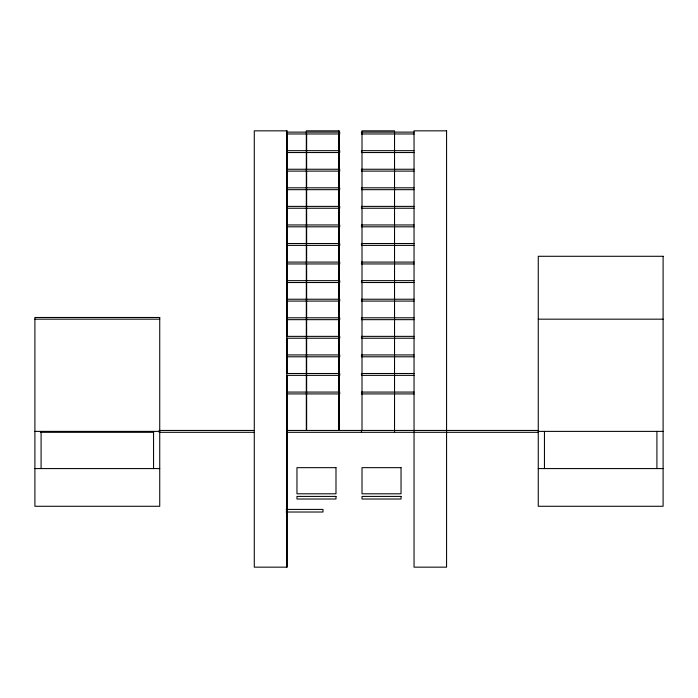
<?xml version="1.0" encoding="UTF-8"?>
<svg xmlns="http://www.w3.org/2000/svg" width="698" height="698" viewBox="0 0 698 698"><rect width="100%" height="100%" fill="white"/><g stroke="black" fill="none" stroke-linecap="round" stroke-linejoin="round"><path stroke-width="1.05" d="M287.122 130.84L254.281 130.84L254.281 567.16L287.122 567.16L287.122 375.655M286.799 132.114L339.717 132.114L339.717 133.972L286.799 133.972M414.045 132.114L361.459 132.114L361.459 133.972L414.045 133.972M286.799 150.681L339.717 150.681L339.717 152.539L286.799 152.539M414.045 150.681L361.459 150.681L361.459 152.539L414.045 152.539M286.799 169.248L339.717 169.248L339.717 171.106L286.799 171.106M414.045 169.248L361.459 169.248L361.459 171.106L414.045 171.106M286.799 187.814L339.717 187.814L339.717 189.673L286.799 189.673M414.045 187.814L361.459 187.814L361.459 189.673L414.045 189.673M286.799 206.39L339.717 206.39L339.717 208.24L286.799 208.24M414.045 206.39L361.459 206.39L361.459 208.24L414.045 208.24M286.799 224.957L339.717 224.957L339.717 226.815L286.799 226.815M414.045 224.957L361.459 224.957L361.459 226.815L414.045 226.815M286.799 243.523L339.717 243.523L339.717 245.382L286.799 245.382M414.045 243.523L361.459 243.523L361.459 245.382L414.045 245.382M286.799 262.09L339.717 262.09L339.717 263.949L286.799 263.949M414.045 262.09L361.459 262.09L361.459 263.949L414.045 263.949M286.799 280.657L339.717 280.657L339.717 282.516L286.799 282.516M414.045 280.657L361.459 280.657L361.459 282.516L414.045 282.516M286.799 299.233L339.717 299.233L339.717 301.082L286.799 301.082M414.045 299.233L361.459 299.233L361.459 301.082L414.045 301.082M286.799 317.799L339.717 317.799L339.717 319.658L286.799 319.658M414.045 317.799L361.459 317.799L361.459 319.658L414.045 319.658M34.9 319.169L159.737 319.169M538.263 319.169L663.1 319.169M286.799 336.366L339.717 336.366L339.717 338.225L286.799 338.225M414.045 336.366L361.459 336.366L361.459 338.225L414.045 338.225M286.799 354.933L339.717 354.933L339.717 356.791L286.799 356.791M414.045 354.933L361.459 354.933L361.459 356.791L414.045 356.791M286.799 373.5L339.717 373.5L339.717 375.358L286.799 375.358M414.045 373.5L361.459 373.5L361.459 375.358L414.045 375.358M286.799 392.075L339.717 392.075L339.717 393.925L286.799 393.925M414.045 392.075L361.459 392.075L361.459 393.925L414.045 393.925M159.109 430.448L253.898 430.448M286.581 430.448L538.263 430.448M34.9 431.381L159.737 431.381M538.263 431.381L663.1 431.381M40.344 432.306L153.656 432.306M159.109 432.306L253.898 432.306M286.581 432.306L538.263 432.306M34.9 468.585L159.737 468.585M538.263 468.585L663.1 468.585M286.119 509.418L322.982 509.418L322.982 512.018L286.119 512.018M656.914 431.381L656.914 468.585M544.449 431.381L544.449 468.585M394.536 432.306L394.536 130.84L362.009 130.84L362.009 430.448M361.459 430.448L361.459 432.306M339.394 132.114L339.394 133.972M339.394 150.681L339.394 152.539M339.394 169.248L339.394 171.106M339.394 187.814L339.394 189.673M339.394 206.39L339.394 208.24M339.394 224.957L339.394 226.815M339.394 243.523L339.394 245.382M339.394 262.09L339.394 263.949M339.394 280.657L339.394 282.516M339.394 299.233L339.394 301.082M339.394 317.799L339.394 319.658M339.394 336.366L339.394 338.225M339.394 354.933L339.394 356.791M339.394 373.5L339.394 375.358M339.394 392.075L339.394 393.925M339.158 430.448L339.158 130.84L306.317 130.84L306.317 430.448M338.835 130.84L338.835 430.448M306.64 134.103L306.64 168.968M306.64 171.15L306.64 261.576M306.64 263.757L306.64 430.448M287.122 134.103L287.122 168.925M287.122 171.097L287.122 336.488M287.122 338.661L287.122 373.482M286.799 130.84L286.799 567.16M153.551 431.381L153.551 468.585M41.086 431.381L41.086 468.585M446.572 130.84L414.045 130.84L414.045 567.16L446.572 567.16L446.572 130.84M663.1 256.288L538.263 256.288L538.263 506.277L663.1 506.277L663.1 256.288M159.737 317.477L34.9 317.477L34.9 506.277L159.737 506.277L159.737 317.477M335.991 467.66L296.964 467.66L296.964 493.8L335.991 493.8L335.991 467.66M401.036 467.66L362.009 467.66L362.009 493.8L401.036 493.8L401.036 467.66M335.991 496.409L296.964 496.409L296.964 499.009L335.991 499.009L335.991 496.409M401.036 496.409L362.009 496.409L362.009 499.009L401.036 499.009L401.036 496.409"/></g></svg>
